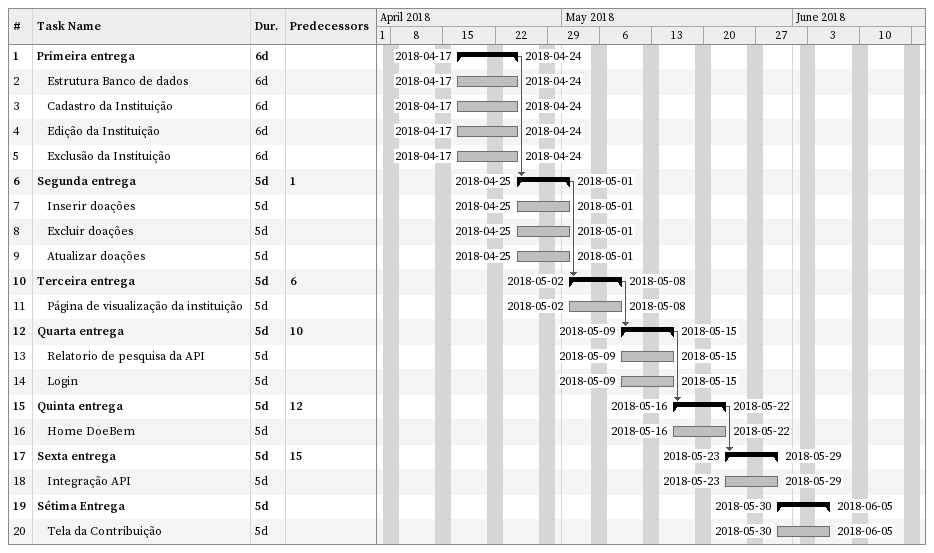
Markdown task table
| ID | Level | Task | Duration | Start | Finish | Predecessors |
|---|---|---|---|---|---|---|
| 1 | 1 | **Primeira entrega** | 6d | 2018-04-17 | 2018-04-24 |  |
| 2 | 2 | Estrutura Banco de dados | 6d | 2018-04-17 | 2018-04-24 |  |
| 3 | 2 | Cadastro da Instituição | 6d | 2018-04-17 | 2018-04-24 |  |
| 4 | 2 | Edição da Instituição | 6d | 2018-04-17 | 2018-04-24 |  |
| 5 | 2 | Exclusão da Instituição | 6d | 2018-04-17 | 2018-04-24 |  |
| 6 | 1 | **Segunda entrega** | 5d | 2018-04-25 | 2018-05-01 | 1 |
| 7 | 2 | Inserir doações | 5d | 2018-04-25 | 2018-05-01 |  |
| 8 | 2 | Excluir doações | 5d | 2018-04-25 | 2018-05-01 |  |
| 9 | 2 | Atualizar doações | 5d | 2018-04-25 | 2018-05-01 |  |
| 10 | 1 | **Terceira entrega** | 5d | 2018-05-02 | 2018-05-08 | 6 |
| 11 | 2 | Página de visualização da instituição | 5d | 2018-05-02 | 2018-05-08 |  |
| 12 | 1 | **Quarta entrega** | 5d | 2018-05-09 | 2018-05-15 | 10 |
| 13 | 2 | Relatorio de pesquisa da API | 5d | 2018-05-09 | 2018-05-15 |  |
| 14 | 2 | Login | 5d | 2018-05-09 | 2018-05-15 |  |
| 15 | 1 | **Quinta entrega** | 5d | 2018-05-16 | 2018-05-22 | 12 |
| 16 | 2 | Home DoeBem | 5d | 2018-05-16 | 2018-05-22 |  |
| 17 | 1 | **Sexta entrega** | 5d | 2018-05-23 | 2018-05-29 | 15 |
| 18 | 2 | Integração API | 5d | 2018-05-23 | 2018-05-29 |  |
| 19 | 1 | **Sétima Entrega** | 5d | 2018-05-30 | 2018-06-05 |  |
| 20 | 2 | Tela da Contribuição | 5d | 2018-05-30 | 2018-06-05 |  |
